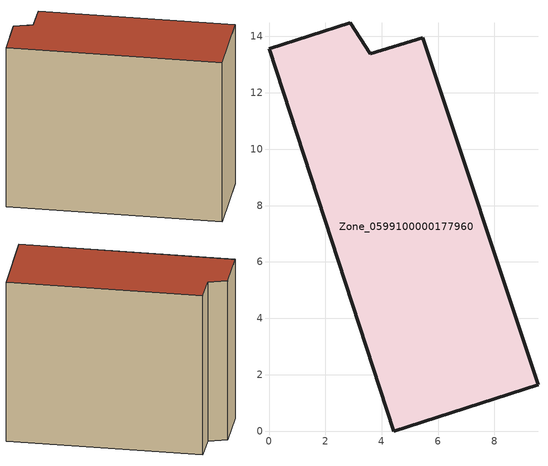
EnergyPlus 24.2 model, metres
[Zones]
Zone_0599100000177960
 floor ground (C_G): 4.42,0 0,13.57 2.88,14.48 3.59,13.39 5.45,13.96 9.55,1.64 z0
 wall outside (C_F): 4.42,0 9.55,1.64 5.45,13.96 3.59,13.39 2.88,14.48 0,13.57 4.42,0 z0:11.75
 roof outside (C_R): 0,13.57 4.42,0 9.55,1.64 5.45,13.96 3.59,13.39 2.88,14.48 z11.75
[BUILDING]
Pand.0599100000177960: North Axis=0; Terrain=City; Loads Convergence Tolerance Value=0.04; Temperature Convergence Tolerance Value=0.4; Solar Distribution=FullExterior; Maximum Number of Warmup Days=25; Minimum Number of Warmup Days=1
[Site:Location]
Rotterdam.The.Hague.AP_ZH_NLD Design_Conditions: Latitude=51.96; Longitude=4.45; Time Zone=1; Elevation=-4.5
[SITE:GROUNDTEMPERATURE:BUILDINGSURFACE]
18, 18, 18, 18, 18, 18, 18, 18, 18, 18, 18, 18
[MATERIAL] Thermal Absorptance=0.9; Solar Absorptance=0.7; Visible Absorptance=0.7
Name | Roughness | Thickness | Conductivity | Density | Specific Heat
G.TI.1946 | MediumSmooth | 0.15 | 1 | 540 | 1210
F.TI.1946 | Rough | 0.3 | 0.857143 | 1920 | 840
R.TI.1946 | MediumRough | 0.2 | 0.1 | 1500 | 1000
[CONSTRUCTION]
C_G: G.TI.1946
C_F: F.TI.1946
C_R: R.TI.1946
[ZONE]
Zone_0599100000177960: Type=1; Multiplier=1; Ceiling Height=Autocalculate; Volume=Autocalculate; Floor Area=autocalculate; Part of Total Floor Area=Yes
[ZONEINFILTRATION:DESIGNFLOWRATE]
Infil_Zone_0599100000177960: Zone or ZoneList or Space or SpaceList=Zone_0599100000177960; Schedule=AlwaysOn; Design Flow Rate Calculation Method=Flow/Area; Flow Rate per Floor Area=0.003; Constant Term Coefficient=1; Temperature Term Coefficient=0; Velocity Term Coefficient=0; Velocity Squared Term Coefficient=0
[HVACTEMPLATE:ZONE:IDEALLOADSAIRSYSTEM]
Zone_0599100000177960: Maximum Heating Supply Air Temperature=50; Minimum Cooling Supply Air Temperature=13; Maximum Heating Supply Air Humidity Ratio=0.0156; Minimum Cooling Supply Air Humidity Ratio=0.0077; Heating Limit=NoLimit; Cooling Limit=NoLimit; Dehumidification Control Type=ConstantSensibleHeatRatio; Cooling Sensible Heat Ratio=0.7; Dehumidification Setpoint=60; Humidification Control Type=None; Humidification Setpoint=30; Outdoor Air Method=None; Outdoor Air Flow Rate per Person=0.00944; Outdoor Air Flow Rate per Zone Floor Area=0; Outdoor Air Flow Rate per Zone=0; Demand Controlled Ventilation Type=None; Outdoor Air Economizer Type=NoEconomizer; Heat Recovery Type=None; Sensible Heat Recovery Effectiveness=0.7; Latent Heat Recovery Effectiveness=0.65
[ZONECONTROL:THERMOSTAT]
ThermostatControl_Zone_0599100000177960: Zone or ZoneList=Zone_0599100000177960; Control Type Schedule=DualSetpointControlType; Control 1=Thermostat_Zone_0599100000177960; Temperature Difference Between Cutout And Setpoint=0
[THERMOSTATSETPOINT:DUALSETPOINT]
Thermostat_Zone_0599100000177960: Heating Setpoint Temperature Schedule=HeatingSetpoint_Zone_0599100000177960; Cooling Setpoint Temperature Schedule=CoolingSetpoint_Zone_0599100000177960
[SCHEDULE:COMPACT]
HeatingSetpoint_Zone_0599100000177960: Through: 12/31, For: AllDays, Until: 24:00, 21
CoolingSetpoint_Zone_0599100000177960: Through: 12/31, For: AllDays, Until: 24:00, 24
DualSetpointControlType: Through: 12/31, For: AllDays, Until: 24:00, 4
AlwaysOn: Through: 12/31, For: AllDays, Until: 24:00, 1
